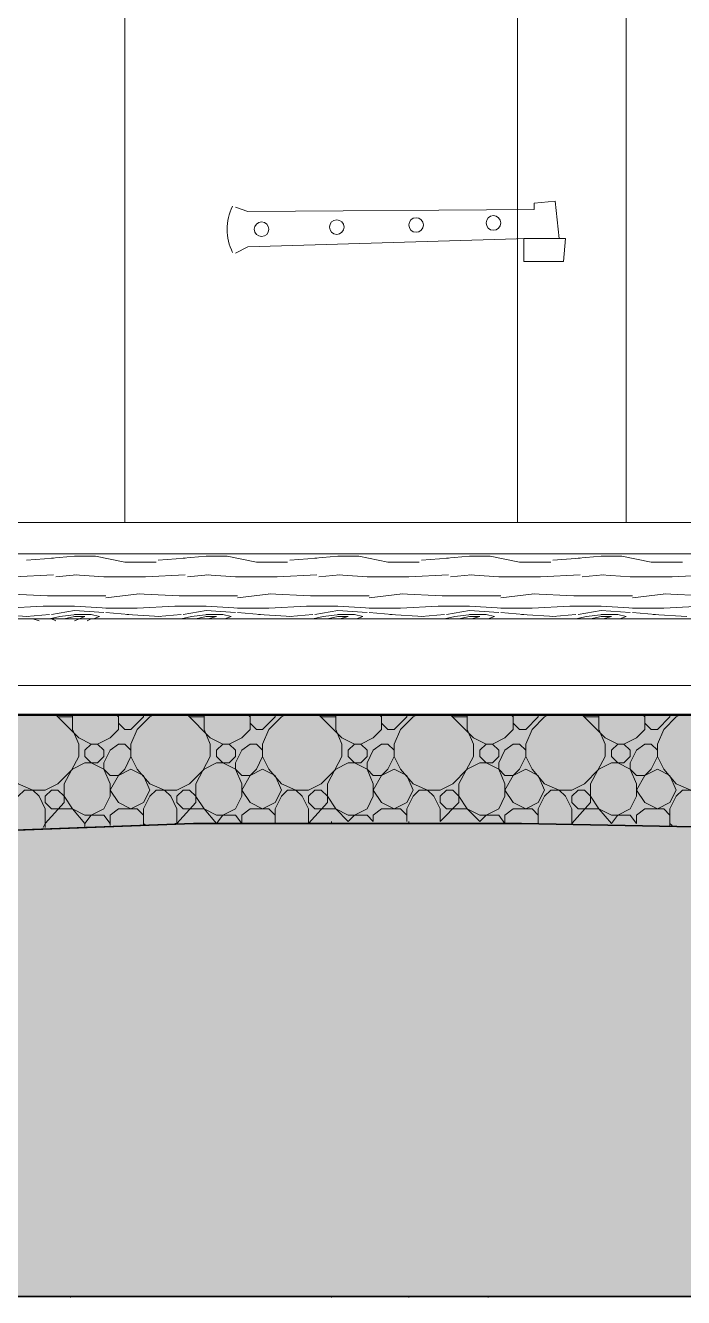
# Model space of a CAD drawing. Header units: millimetres. Extents: x 522330 to 539110, y -796875 to -790495.
# Drawn here: x 529215 to 530216, y -796875 to -794940 of the extents above; entities that cross this region are included whole.
import ezdxf

# ---------------------------------------------------------------- set-up
doc = ezdxf.new("R2010")
doc.units = ezdxf.units.MM
doc.layers.add('A-BAS-___-___-EXI', color=250, linetype='Continuous', lineweight=35)
doc.layers.add('A-POR-___-___-EXI', color=250, linetype='Continuous', lineweight=25)

msp = doc.modelspace()

# ---------------------------------------------------------------- hatches: boundary and pattern name
at = {"layer": 'A-BAS-___-___-EXI', "transparency": 33554636}
msp.add_hatch(color=9, dxfattribs=at).paths.add_polyline_path([(527973.9, -796503.6), (527973.9, -796233.5), (528971.7, -796173.1), (529470.6, -796154), (530000.1, -796154.6), (530468.4, -796163.6), (531466.2, -796195.3), (531965.1, -796198.5), (531965.1, -796500.4), (532457.7, -796500.4), (532457.7, -796198.5), (532956.6, -796220.8), (533455.5, -796230.3), (533954.3, -796217.6), (534453.2, -796185.8), (535023.1, -796139.1), (535203.2, -796125.4), (535451, -796112.7), (535702.1, -796112.7), (535949.9, -796128.6), (536197.8, -796163.6), (536442.5, -796208), (536442.5, -796503.6), (536935, -796500.4), (536935, -795696.4), (536442.5, -795696.4), (536442.5, -795988.8), (532457.7, -795988.8), (532457.7, -795918.1), (532456.4, -795842.6), (532457.7, -795842.6), (532457.7, -795696.4), (531965.1, -795696.4), (531965.1, -795988.8), (527973.9, -795988.8), (527973.9, -795696.4), (527481.4, -795696.4), (527481.4, -795988.8), (523493.4, -795988.8), (523493.4, -795674.2), (523000.8, -795674.2), (523000.8, -796481.3), (523507, -796478.1), (523503.2, -796255.3), (523992.3, -796236.6), (524491.2, -796208), (524990.1, -796169.9), (525237.9, -796157.2), (525489, -796150.9), (525736.8, -796157.2), (525984.7, -796173.1), (526483.6, -796220.8), (526731.5, -796236.6), (526982.5, -796239.8), (527481.4, -796233.5), (527481.4, -796503.6), (527488.6, -796503.6)])
at = {"layer": 'A-BAS-___-___-EXI'}
msp.add_hatch(color=253, dxfattribs=at).paths.add_polyline_path([(530000.1, -796873.8), (539110.4, -796873.8), (539110.4, -796116.5), (538736.8, -796090.5), (538485.7, -796068.2), (538117.1, -796061.9), (537815.2, -796071.4), (537624.6, -796090.5), (537608.7, -796020.6), (537510.2, -796020.6), (537341.8, -796023.7), (537157.5, -796033.3), (536979.5, -796026.9), (536935, -796009.1), (536935, -796500.4), (536442.5, -796503.6), (536442.5, -796208), (536197.8, -796163.6), (535949.9, -796128.6), (535702.1, -796112.7), (535451, -796112.7), (535203.2, -796125.4), (534952.1, -796144.5), (534453.2, -796185.8), (533954.3, -796217.6), (533455.5, -796230.3), (532956.6, -796220.8), (532457.7, -796198.5), (532457.7, -796500.4), (531965.1, -796503.6), (531965.1, -796198.5), (531466.2, -796195.3), (530468.4, -796163.6), (529969.5, -796154), (529470.6, -796154), (528971.7, -796173.1), (527973.9, -796233.5), (527973.9, -796503.6), (527481.4, -796503.6), (527481.4, -796233.5), (526982.5, -796239.8), (526731.5, -796236.6), (526483.6, -796220.8), (525984.7, -796173.1), (525736.8, -796157.2), (525489, -796150.9), (525237.9, -796157.2), (524977.1, -796170.9), (524491.2, -796208), (523992.3, -796236.6), (523503.2, -796255.3), (523507, -796478.1), (523000.8, -796481.3), (523000.8, -795988.8), (522921.4, -796017.4), (522845.1, -796030.1), (522768.9, -796020.6), (522613.2, -796023.7), (522578.2, -796014.2), (522511.5, -796014.2), (522387.6, -795963.4), (522359, -795953.8), (522330.4, -795953.8), (522330.4, -796873.8), (527488.6, -796873.8)])

# ---------------------------------------------------------------- linework, layer by layer
at = {"layer": 'A-BAS-___-___-EXI', "color": 9, "lineweight": 9}
for p, q in [((529286.3, -795992), (529286.3, -795988.8)), ((529356.2, -795992), (529353.1, -795988.8)), ((529486.5, -795992), (529486.5, -795988.8)), ((529556.4, -795992), (529553.2, -795988.8)), ((529686.7, -795992), (529686.7, -795988.8)), ((529756.6, -795992), (529753.4, -795988.8)), ((529886.9, -795992), (529886.9, -795988.8)), ((529956.8, -795992), (529953.6, -795988.8)), ((530087.1, -795992), (530087.1, -795988.8)), ((530157, -795992), (530153.8, -795988.8)), ((529314.9, -796033.3), (529324.5, -796033.3)), ((529515.1, -796033.3), (529524.6, -796033.3)), ((529915.5, -796033.3), (529925, -796033.3)), ((530115.7, -796033.3), (530125.2, -796033.3)), ((529397.2, -796156.8), (529394.4, -796154)), ((529442, -796154), (529445.2, -796154)), ((530198.3, -796157.2), (530195.1, -796154))]:
    msp.add_line(p, q, dxfattribs=at)
at = {"layer": 'A-BAS-___-___-EXI'}
msp.add_line((529470.6, -796154), (528971.7, -796173.1), dxfattribs=at)
at = {"layer": 'A-BAS-___-___-EXI', "color": 253, "lineweight": 9}
for p, q in [((529680.4, -796154), (529680.4, -796150.9)), ((529797.9, -796154), (529797.9, -796150.9))]:
    msp.add_line(p, q, dxfattribs=at)
at = {"layer": 'A-BAS-___-___-EXI', "color": 32, "lineweight": 9}
for p, q in [((529283.1, -796875.4), (529283.1, -796873.8)), ((529680.4, -796875.4), (529680.4, -796873.8)), ((529797.9, -796875.4), (529797.9, -796873.8)), ((529918.7, -796875.4), (529918.7, -796873.8))]:
    msp.add_line(p, q, dxfattribs=at)
at = {"layer": 'A-BAS-___-___-EXI'}
for points in [[(532457.7, -795842.6), (532457.7, -795696.4), (531965.1, -795696.4), (531965.1, -795988.8), (527973.9, -795988.8), (527973.9, -795696.4), (527481.4, -795696.4)], [(522613.2, -796023.7), (522578.2, -796014.2), (522511.5, -796014.2), (522387.6, -795963.4), (522359, -795953.8), (522330.4, -795953.8), (522330.4, -796873.8), (539110.4, -796873.8), (539110.4, -796116.5), (538736.8, -796090.5)], [(528971.7, -796173.1), (529470.6, -796154), (529969.5, -796154), (530468.4, -796163.6)], [(530468.4, -796163.6), (529969.5, -796154), (529470.6, -796154)]]:
    msp.add_lwpolyline(points, dxfattribs=at)
at = {"layer": 'A-BAS-___-___-EXI', "color": 8, "lineweight": 50, "flags": 128}
msp.add_lwpolyline([(536884.2, -795696.4), (536935, -795696.4), (536935, -796009.1), (536884.2, -795988.8), (532457.7, -795988.8), (531965.1, -795988.8), (527973.9, -795988.8)], dxfattribs=at)
at = {"layer": 'A-BAS-___-___-EXI', "color": 9, "lineweight": 9, "flags": 128}
for points in [[(529194.2, -796163.6), (529194.2, -796131.8), (529203.7, -796112.7), (529213.2, -796103.2), (529245, -796103.2), (529264.1, -796093.7), (529286.3, -796071.4), (529305.4, -796061.9), (529324.5, -796061.9), (529334, -796052.3), (529334, -796042.8), (529324.5, -796033.3), (529343.5, -796023.7), (529356.2, -796011), (529356.2, -795992), (529356.2, -795988.8)], [(529295.9, -796023.7), (529260.9, -795988.8), (529264.1, -795992), (529286.3, -795992), (529286.3, -796011), (529295.9, -796033.3), (529295.9, -796052.3), (529273.6, -796093.7), (529273.6, -796122.3), (529245, -796154), (529241.8, -796160.4)], [(529375.3, -796042.8), (529365.8, -796033.3), (529356.2, -796033.3), (529343.5, -796042.8), (529334, -796061.9), (529334, -796071.4), (529343.5, -796080.9), (529356.2, -796080.9), (529365.8, -796071.4), (529375.3, -796052.3), (529375.3, -796033.3), (529384.8, -796011), (529403.9, -795992), (529410.3, -795988.8)], [(529356.2, -796001.5), (529365.8, -796011), (529375.3, -796011), (529394.4, -795992), (529394.4, -795988.8)], [(529375.3, -796052.3), (529384.8, -796071.4), (529403.9, -796093.7), (529426.1, -796103.2), (529435.7, -796112.7), (529445.2, -796131.8), (529445.2, -796154), (529473.8, -796122.3), (529473.8, -796093.7), (529496, -796052.3), (529496, -796033.3), (529486.5, -796011), (529486.5, -795992), (529464.3, -795992), (529461.1, -795988.8), (529496, -796023.7), (529515.1, -796033.3), (529505.6, -796042.8), (529505.6, -796052.3), (529515.1, -796061.9), (529534.2, -796071.4), (529543.7, -796093.7), (529543.7, -796112.7), (529534.2, -796131.8), (529515.1, -796141.3), (529505.6, -796154), (529486.5, -796131.8), (529505.6, -796141.3), (529534.2, -796141.3), (529543.7, -796154), (529543.7, -796141.3), (529556.4, -796131.8), (529585, -796131.8), (529594.6, -796141.3)], [(529394.4, -796156.9), (529394.4, -796131.8), (529403.9, -796112.7), (529413.4, -796103.2), (529445.2, -796103.2), (529464.3, -796093.7), (529486.5, -796071.4), (529505.6, -796061.9), (529524.6, -796061.9), (529534.2, -796052.3), (529534.2, -796042.8), (529524.6, -796033.3), (529543.7, -796023.7), (529556.4, -796011), (529556.4, -795992), (529556.4, -795988.8)], [(529575.5, -796042.8), (529566, -796033.3), (529556.4, -796033.3), (529543.7, -796042.8), (529534.2, -796061.9), (529534.2, -796071.4), (529543.7, -796080.9), (529556.4, -796080.9), (529566, -796071.4), (529575.5, -796052.3), (529575.5, -796033.3), (529585, -796011), (529604.1, -795992), (529610.4, -795988.8)], [(529556.4, -796001.5), (529566, -796011), (529575.5, -796011), (529594.6, -795992), (529594.6, -795988.8)], [(529724.8, -796033.3), (529715.3, -796033.3), (529696.2, -796023.7), (529661.3, -795988.8), (529664.5, -795992), (529686.7, -795992), (529686.7, -796011), (529696.2, -796033.3), (529696.2, -796052.3), (529674, -796093.7), (529674, -796122.3), (529645.4, -796154), (529645.4, -796131.8), (529635.9, -796112.7), (529626.3, -796103.2), (529604.1, -796093.7), (529585, -796071.4), (529575.5, -796052.3)], [(529594.6, -796154), (529594.6, -796131.8), (529604.1, -796112.7), (529613.6, -796103.2), (529645.4, -796103.2), (529664.5, -796093.7), (529686.7, -796071.4), (529705.8, -796061.9), (529724.8, -796061.9), (529734.4, -796052.3), (529734.4, -796042.8), (529724.8, -796033.3), (529743.9, -796023.7), (529756.6, -796011), (529756.6, -795992), (529756.6, -795988.8)], [(529775.7, -796042.8), (529766.2, -796033.3), (529756.6, -796033.3), (529743.9, -796042.8), (529734.4, -796061.9), (529734.4, -796071.4), (529743.9, -796080.9), (529756.6, -796080.9), (529766.2, -796071.4), (529775.7, -796052.3), (529775.7, -796033.3), (529785.2, -796011), (529804.3, -795992), (529810.6, -795988.8)], [(529756.6, -796001.5), (529766.2, -796011), (529775.7, -796011), (529794.8, -795992), (529794.8, -795988.8)], [(529775.7, -796052.3), (529785.2, -796071.4), (529804.3, -796093.7), (529826.5, -796103.2), (529836.1, -796112.7), (529845.6, -796131.8), (529845.6, -796150.9), (529874.2, -796122.3), (529874.2, -796093.7), (529896.4, -796052.3), (529896.4, -796033.3), (529886.9, -796011), (529886.9, -795992), (529864.7, -795992), (529861.5, -795988.8), (529896.4, -796023.7), (529915.5, -796033.3), (529906, -796042.8), (529906, -796052.3), (529915.5, -796061.9), (529934.6, -796071.4), (529944.1, -796093.7), (529944.1, -796112.7), (529934.6, -796131.8), (529915.5, -796141.3), (529906, -796150.9), (529886.9, -796131.8), (529906, -796141.3), (529934.6, -796141.3), (529944.1, -796154), (529944.1, -796141.3), (529956.8, -796131.8), (529985.4, -796131.8), (529994.9, -796141.3)], [(529794.8, -796150.9), (529794.8, -796131.8), (529804.3, -796112.7), (529813.8, -796103.2), (529845.6, -796103.2), (529864.7, -796093.7), (529886.9, -796071.4), (529906, -796061.9), (529925, -796061.9), (529934.6, -796052.3), (529934.6, -796042.8), (529925, -796033.3), (529944.1, -796023.7), (529956.8, -796011), (529956.8, -795992), (529956.8, -795988.8)], [(529975.9, -796042.8), (529966.3, -796033.3), (529956.8, -796033.3), (529944.1, -796042.8), (529934.6, -796061.9), (529934.6, -796071.4), (529944.1, -796080.9), (529956.8, -796080.9), (529966.3, -796071.4), (529975.9, -796052.3), (529975.9, -796033.3), (529985.4, -796011), (530004.5, -795992), (530010.8, -795988.8)], [(529956.8, -796001.5), (529966.3, -796011), (529975.9, -796011), (529994.9, -795992), (529994.9, -795988.8)], [(530096.6, -796023.7), (530061.7, -795988.8), (530064.9, -795992), (530087.1, -795992), (530087.1, -796011), (530096.6, -796033.3), (530096.6, -796052.3), (530074.4, -796093.7), (530074.4, -796122.3), (530045.8, -796154), (530045.8, -796131.8), (530036.3, -796112.7), (530026.7, -796103.2), (530004.5, -796093.7), (529985.4, -796071.4), (529975.9, -796052.3)], [(529994.9, -796154), (529994.9, -796131.8), (530004.5, -796112.7), (530014, -796103.2), (530045.8, -796103.2), (530064.9, -796093.7), (530087.1, -796071.4), (530106.2, -796061.9), (530125.2, -796061.9), (530134.8, -796052.3), (530134.8, -796042.8), (530125.2, -796033.3), (530144.3, -796023.7), (530157, -796011), (530157, -795992), (530157, -795988.8)], [(530176.1, -796042.8), (530166.5, -796033.3), (530157, -796033.3), (530144.3, -796042.8), (530134.8, -796061.9), (530134.8, -796071.4), (530144.3, -796080.9), (530157, -796080.9), (530166.5, -796071.4), (530176.1, -796052.3), (530176.1, -796033.3), (530185.6, -796011), (530204.7, -795992), (530211, -795988.8)], [(530157, -796001.5), (530166.5, -796011), (530176.1, -796011), (530195.1, -795992), (530195.1, -795988.8)], [(530195.1, -796157.2), (530195.1, -796131.8), (530204.7, -796112.7), (530214.2, -796103.2), (530246, -796103.2), (530265, -796093.7), (530287.3, -796071.4), (530306.4, -796061.9), (530325.4, -796061.9), (530335, -796052.3), (530335, -796042.8), (530325.4, -796033.3), (530344.5, -796023.7), (530357.2, -796011), (530357.2, -795992), (530357.2, -795988.8)], [(529305.4, -796160.3), (529305.4, -796154), (529314.9, -796141.3), (529334, -796131.8), (529343.5, -796112.7), (529343.5, -796093.7), (529334, -796071.4), (529314.9, -796061.9), (529305.4, -796052.3), (529305.4, -796042.8), (529314.9, -796033.3), (529295.9, -796023.7)], [(529794.8, -796141.3), (529785.2, -796131.8), (529756.6, -796131.8), (529743.9, -796141.3), (529743.9, -796150.9), (529734.4, -796141.3), (529705.8, -796141.3), (529686.7, -796131.8), (529705.8, -796150.9), (529715.3, -796141.3), (529734.4, -796131.8), (529743.9, -796112.7), (529743.9, -796093.7), (529734.4, -796071.4), (529715.3, -796061.9), (529705.8, -796052.3), (529705.8, -796042.8), (529715.3, -796033.3)], [(530115.7, -796141.3), (530134.8, -796131.8), (530144.3, -796112.7), (530144.3, -796093.7), (530134.8, -796071.4), (530115.7, -796061.9), (530106.2, -796052.3), (530106.2, -796042.8), (530115.7, -796033.3), (530096.6, -796023.7)], [(529245, -796160.4), (529245, -796131.8), (529235.5, -796112.7), (529225.9, -796103.2), (529203.7, -796093.7), (529184.6, -796071.4), (529175.1, -796052.3)], [(530204.7, -796093.7), (530185.6, -796071.4), (530176.1, -796052.3)], [(529394.4, -796080.9), (529375.3, -796071.4), (529394.4, -796080.9), (529403.9, -796103.2), (529394.4, -796122.3), (529375.3, -796131.8), (529356.2, -796122.3), (529343.5, -796103.2)], [(529344.1, -796102.2), (529356.2, -796080.9), (529375.3, -796071.4)], [(529594.6, -796080.9), (529575.5, -796071.4), (529594.6, -796080.9), (529604.1, -796103.2), (529594.6, -796122.3), (529575.5, -796131.8), (529556.4, -796122.3), (529543.7, -796103.2), (529556.4, -796080.9), (529575.5, -796071.4)], [(529794.8, -796080.9), (529775.7, -796071.4), (529794.8, -796080.9), (529804.3, -796103.2), (529794.8, -796122.3), (529775.7, -796131.8), (529756.6, -796122.3), (529743.9, -796103.2), (529756.6, -796080.9), (529775.7, -796071.4)], [(529994.9, -796080.9), (529975.9, -796071.4), (529994.9, -796080.9), (530004.5, -796103.2), (529994.9, -796122.3), (529975.9, -796131.8), (529956.8, -796122.3), (529944.1, -796103.2), (529956.8, -796080.9), (529975.9, -796071.4)], [(530195.1, -796080.9), (530176.1, -796071.4), (530195.1, -796080.9), (530204.7, -796103.2), (530195.1, -796122.3), (530176.1, -796131.8), (530157, -796122.3), (530144.3, -796103.2), (530157, -796080.9), (530176.1, -796071.4)], [(529305.4, -796154), (529286.3, -796131.8), (529254.5, -796131.8), (529245, -796122.3), (529245, -796112.7), (529254.5, -796103.2), (529264.1, -796103.2), (529273.6, -796112.7), (529286.3, -796131.8), (529305.4, -796141.3), (529334, -796141.3), (529343.5, -796154)], [(529474, -796113), (529486.5, -796131.8), (529454.7, -796131.8), (529445.2, -796122.3), (529445.2, -796112.7), (529454.7, -796103.2), (529464.3, -796103.2), (529473.8, -796112.7)], [(530245.7, -796131.2), (530236.5, -796112.7), (530226.9, -796103.2), (530204.7, -796093.7)], [(529343.5, -796157.2), (529343.5, -796141.3), (529356.2, -796131.8), (529384.8, -796131.8), (529394.4, -796141.3)], [(530195.1, -796141.3), (530185.6, -796131.8), (530157, -796131.8), (530144.3, -796141.3), (530144.3, -796154), (530134.8, -796141.3), (530106.2, -796141.3), (530087.1, -796131.8), (530106.2, -796154), (530115.2, -796142)]]:
    msp.add_lwpolyline(points, dxfattribs=at)
for points in [[(529674, -796112.7), (529686.7, -796131.8), (529654.9, -796131.8), (529645.4, -796122.3), (529645.4, -796112.7), (529654.9, -796103.2), (529664.5, -796103.2)], [(529874.2, -796112.7), (529886.9, -796131.8), (529855.1, -796131.8), (529845.6, -796122.3), (529845.6, -796112.7), (529855.1, -796103.2), (529864.7, -796103.2)], [(530074.4, -796112.7), (530087.1, -796131.8), (530055.3, -796131.8), (530045.8, -796122.3), (530045.8, -796112.7), (530055.3, -796103.2), (530064.9, -796103.2)]]:
    msp.add_lwpolyline(points, close=True, dxfattribs=at)
at = {"layer": 'A-POR-___-___-EXI', "color": 18, "lineweight": 9}
for p, q in [((530128.4, -793182.9), (530128.4, -795696.4)), ((529365.8, -793332.2), (529365.8, -795696.4)), ((531965.1, -795744.1), (527973.9, -795744.1)), ((531965.1, -795944.3), (527973.9, -795944.3))]:
    msp.add_line(p, q, dxfattribs=at)
at = {"layer": 'A-POR-___-___-EXI', "color": 252, "lineweight": 9}
for p, q in [((529216.4, -795753.6), (529257.7, -795750.5)), ((529416.6, -795753.6), (529457.9, -795750.5)), ((529616.8, -795753.6), (529658.1, -795750.5)), ((529817, -795753.6), (529858.3, -795750.5)), ((530017.2, -795753.6), (530058.5, -795750.5)), ((529260.9, -795779.1), (529292.7, -795775.9)), ((529461.1, -795779.1), (529492.9, -795775.9)), ((529661.3, -795779.1), (529693.1, -795775.9)), ((529861.5, -795779.1), (529893.3, -795775.9)), ((530061.7, -795779.1), (530093.5, -795775.9)), ((529337.2, -795810.8), (529388, -795804.5)), ((529537.4, -795810.8), (529588.2, -795804.5)), ((529737.6, -795810.8), (529788.4, -795804.5)), ((529937.7, -795810.8), (529988.6, -795804.5)), ((530137.9, -795810.8), (530188.8, -795804.5)), ((529168.7, -795836.3), (529219.6, -795839.4)), ((529216.4, -795839.4), (529251.4, -795836.3)), ((529337.2, -795833.1), (529372.1, -795836.3)), ((529368.9, -795836.3), (529419.8, -795839.4)), ((529416.6, -795839.4), (529451.6, -795836.3)), ((529537.4, -795833.1), (529572.3, -795836.3)), ((529569.1, -795836.3), (529620, -795839.4)), ((529616.8, -795839.4), (529651.8, -795836.3)), ((529737.6, -795833.1), (529772.5, -795836.3)), ((529769.3, -795836.3), (529820.2, -795839.4)), ((529817, -795839.4), (529852, -795836.3)), ((529937.7, -795833.1), (529972.7, -795836.3)), ((529969.5, -795836.3), (530020.4, -795839.4)), ((530017.2, -795839.4), (530052.1, -795836.3)), ((530137.9, -795833.1), (530172.9, -795836.3)), ((530169.7, -795836.3), (530220.6, -795839.4)), ((529225.9, -795842.6), (529235.5, -795845.8)), ((529254.5, -795842.6), (529260.9, -795845.8)), ((529314.9, -795842.6), (529308.6, -795845.8)), ((529426.1, -795842.6), (529432.5, -795842.6)), ((529454.7, -795842.6), (529457.9, -795842.6)), ((529515.1, -795842.6), (529508.8, -795842.6)), ((529626.3, -795842.6), (529632.7, -795842.6)), ((529654.9, -795842.6), (529658.1, -795842.6)), ((529715.3, -795842.6), (529709, -795842.6)), ((529826.5, -795842.6), (529832.9, -795842.6)), ((529855.1, -795842.6), (529858.3, -795842.6)), ((529915.5, -795842.6), (529909.1, -795842.6)), ((530026.7, -795842.6), (530033.1, -795842.6)), ((530055.3, -795842.6), (530058.5, -795842.6)), ((530115.7, -795842.6), (530112.5, -795842.6))]:
    msp.add_line(p, q, dxfattribs=at)
at = {"layer": 'A-POR-___-___-EXI', "color": 18, "lineweight": 9, "flags": 128}
for points in [[(528771.5, -795696.4), (528771.5, -793332.2), (529963.2, -793332.2), (529963.2, -795696.4)], [(529534.2, -795216.6), (529553.2, -795223), (529988.6, -795219.8), (529988.6, -795210.3), (530020.4, -795207.1), (530026.7, -795264.3)], [(529979.1, -795264.3), (529972.7, -795264.3), (529972.7, -795299.2), (530033.1, -795299.2), (530036.3, -795264.3), (529979.1, -795264.3), (529553.2, -795277), (529534.2, -795286.5)]]:
    msp.add_lwpolyline(points, dxfattribs=at)
at = {"layer": 'A-POR-___-___-EXI', "color": 18, "lineweight": 9}
msp.add_lwpolyline([(532457.7, -795696.4), (531965.1, -795696.4), (527973.9, -795696.4), (527481.4, -795696.4)], dxfattribs=at)
at = {"layer": 'A-POR-___-___-EXI', "color": 252, "lineweight": 9, "flags": 128}
for points in [[(529254.5, -795750.5), (529289.5, -795747.3), (529321.3, -795747.3), (529365.8, -795756.8), (529413.4, -795756.8)], [(529454.7, -795750.5), (529489.7, -795747.3), (529521.5, -795747.3), (529566, -795756.8), (529613.6, -795756.8)], [(529654.9, -795750.5), (529689.9, -795747.3), (529721.7, -795747.3), (529766.2, -795756.8), (529813.8, -795756.8)], [(529855.1, -795750.5), (529890.1, -795747.3), (529921.9, -795747.3), (529966.3, -795756.8), (530014, -795756.8)], [(530055.3, -795750.5), (530090.3, -795747.3), (530122.1, -795747.3), (530166.5, -795756.8), (530214.2, -795756.8)], [(529089.3, -795775.9), (529133.8, -795779.1), (529197.3, -795779.1), (529257.7, -795775.9)], [(529289.5, -795775.9), (529334, -795779.1), (529397.5, -795779.1), (529457.9, -795775.9)], [(529489.7, -795775.9), (529534.2, -795779.1), (529597.7, -795779.1), (529658.1, -795775.9)], [(529689.9, -795775.9), (529734.4, -795779.1), (529797.9, -795779.1), (529858.3, -795775.9)], [(529890.1, -795775.9), (529934.6, -795779.1), (529998.1, -795779.1), (530058.5, -795775.9)], [(530090.3, -795775.9), (530134.8, -795779.1), (530198.3, -795779.1), (530258.7, -795775.9)], [(529184.6, -795804.5), (529248.2, -795807.7), (529289.5, -795807.7), (529337.2, -795807.7)], [(529384.8, -795804.5), (529448.4, -795807.7), (529489.7, -795807.7), (529537.4, -795807.7)], [(529585, -795804.5), (529648.6, -795807.7), (529689.9, -795807.7), (529737.6, -795807.7)], [(529785.2, -795804.5), (529848.8, -795807.7), (529890.1, -795807.7), (529937.7, -795807.7)], [(529985.4, -795804.5), (530049, -795807.7), (530090.3, -795807.7), (530137.9, -795807.7)], [(530185.6, -795804.5), (530249.2, -795807.7), (530290.5, -795807.7), (530338.1, -795807.7)], [(529137, -795826.7), (529184.6, -795826.7), (529241.8, -795823.5), (529289.5, -795823.5), (529340.3, -795826.7)], [(529251.4, -795842.6), (529267.3, -795839.4), (529292.7, -795836.3)], [(529254.5, -795836.3), (529289.5, -795829.9), (529334, -795833.1)], [(529289.5, -795845.8), (529305.4, -795839.4), (529289.5, -795839.4), (529273.6, -795842.6), (529289.5, -795842.6)], [(529289.5, -795836.3), (529314.9, -795836.3), (529327.6, -795839.4), (529318.1, -795842.6)], [(529337.2, -795826.7), (529384.8, -795826.7), (529442, -795823.5), (529489.7, -795823.5), (529540.5, -795826.7)], [(529451.6, -795842.6), (529467.4, -795839.4), (529492.9, -795836.3)], [(529454.7, -795836.3), (529489.7, -795829.9), (529534.2, -795833.1)], [(529492.9, -795842.6), (529505.6, -795839.4), (529489.7, -795839.4), (529473.8, -795842.6), (529489.7, -795842.6)], [(529489.7, -795836.3), (529515.1, -795836.3), (529527.8, -795839.4), (529518.3, -795842.6)], [(529537.4, -795826.7), (529585, -795826.7), (529642.2, -795823.5), (529689.9, -795823.5), (529740.7, -795826.7)], [(529651.8, -795842.6), (529667.6, -795839.4), (529693.1, -795836.3)], [(529654.9, -795836.3), (529689.9, -795829.9), (529734.4, -795833.1)], [(529693.1, -795842.6), (529705.8, -795839.4), (529689.9, -795839.4), (529674, -795842.6), (529689.9, -795842.6)], [(529689.9, -795836.3), (529715.3, -795836.3), (529728, -795839.4), (529718.5, -795842.6)], [(529737.6, -795826.7), (529785.2, -795826.7), (529842.4, -795823.5), (529890.1, -795823.5), (529940.9, -795826.7)], [(529852, -795842.6), (529867.8, -795839.4), (529893.3, -795836.3)], [(529855.1, -795836.3), (529890.1, -795829.9), (529934.6, -795833.1)], [(529893.3, -795842.6), (529906, -795839.4), (529890.1, -795839.4), (529874.2, -795842.6), (529890.1, -795842.6)], [(529890.1, -795836.3), (529915.5, -795836.3), (529928.2, -795839.4), (529918.7, -795842.6)], [(529937.7, -795826.7), (529985.4, -795826.7), (530042.6, -795823.5), (530090.3, -795823.5), (530141.1, -795826.7)], [(530052.1, -795842.6), (530068, -795839.4), (530093.5, -795836.3)], [(530055.3, -795836.3), (530090.3, -795829.9), (530134.8, -795833.1)], [(530093.5, -795842.6), (530106.2, -795839.4), (530090.3, -795839.4), (530074.4, -795842.6), (530090.3, -795842.6)], [(530090.3, -795836.3), (530115.7, -795836.3), (530128.4, -795839.4), (530118.9, -795842.6)], [(530137.9, -795826.7), (530185.6, -795826.7), (530242.8, -795823.5), (530290.5, -795823.5), (530341.3, -795826.7)], [(531936.5, -795842.6), (531942.9, -795842.6), (531965.1, -795842.6), (527973.9, -795842.6), (527977.1, -795845.8)], [(529334, -795842.6), (529340.3, -795842.6), (529365.8, -795842.6), (529375.3, -795842.6)], [(529534.2, -795842.6), (529540.5, -795842.6), (529566, -795842.6), (529575.5, -795842.6)], [(529734.4, -795842.6), (529740.7, -795842.6), (529766.2, -795842.6), (529775.7, -795842.6)], [(529934.6, -795842.6), (529940.9, -795842.6), (529966.3, -795842.6), (529975.9, -795842.6)], [(530134.8, -795842.6), (530141.1, -795842.6), (530166.5, -795842.6), (530176.1, -795842.6)]]:
    msp.add_lwpolyline(points, dxfattribs=at)
at = {"layer": 'A-POR-___-___-EXI', "color": 18, "lineweight": 9}
for points, knots in [([(530128.1, -793181.2), (529632, -793030.9), (529102.5, -793030.9), (528606.4, -793181.3), (528606.4, -794019.7), (528606.4, -794858.1), (528606.4, -795696.4)], [0, 0, 0, 0, 1, 1, 1, 2, 2, 2, 2]), ([(529585, -795250), (529585, -795243.8), (529580, -795238.9), (529573.9, -795238.9), (529567.8, -795238.9), (529562.8, -795243.8), (529562.8, -795250), (529562.8, -795256.1), (529567.8, -795261.1), (529573.9, -795261.1), (529580, -795261.1), (529585, -795256.1), (529585, -795250)], [0, 0, 0, 0, 1, 1, 1, 2, 2, 2, 3, 3, 3, 4, 4, 4, 4]), ([(529699.4, -795246.8), (529699.4, -795240.7), (529694.4, -795235.7), (529688.3, -795235.7), (529682.2, -795235.7), (529677.2, -795240.7), (529677.2, -795246.8), (529677.2, -795252.9), (529682.2, -795257.9), (529688.3, -795257.9), (529694.4, -795257.9), (529699.4, -795252.9), (529699.4, -795246.8)], [0, 0, 0, 0, 1, 1, 1, 2, 2, 2, 3, 3, 3, 4, 4, 4, 4]), ([(529820.2, -795243.6), (529820.2, -795237.5), (529815.2, -795232.5), (529809.1, -795232.5), (529802.9, -795232.5), (529797.9, -795237.5), (529797.9, -795243.6), (529797.9, -795249.8), (529802.9, -795254.7), (529809.1, -795254.7), (529815.2, -795254.7), (529820.2, -795249.8), (529820.2, -795243.6)], [0, 0, 0, 0, 1, 1, 1, 2, 2, 2, 3, 3, 3, 4, 4, 4, 4]), ([(529937.7, -795240.4), (529937.7, -795234.3), (529932.8, -795229.3), (529926.6, -795229.3), (529920.5, -795229.3), (529915.5, -795234.3), (529915.5, -795240.4), (529915.5, -795246.6), (529920.5, -795251.6), (529926.6, -795251.6), (529932.8, -795251.6), (529937.7, -795246.6), (529937.7, -795240.4)], [0, 0, 0, 0, 1, 1, 1, 2, 2, 2, 3, 3, 3, 4, 4, 4, 4])]:
    msp.add_open_spline(points, degree=3, knots=knots, dxfattribs=at)
msp.add_open_spline([(529529.7, -795215.2), (529518.6, -795237.3), (529518.7, -795263.3), (529530, -795285.4)], degree=3, dxfattribs=at)

doc.saveas('drawing.dxf')
